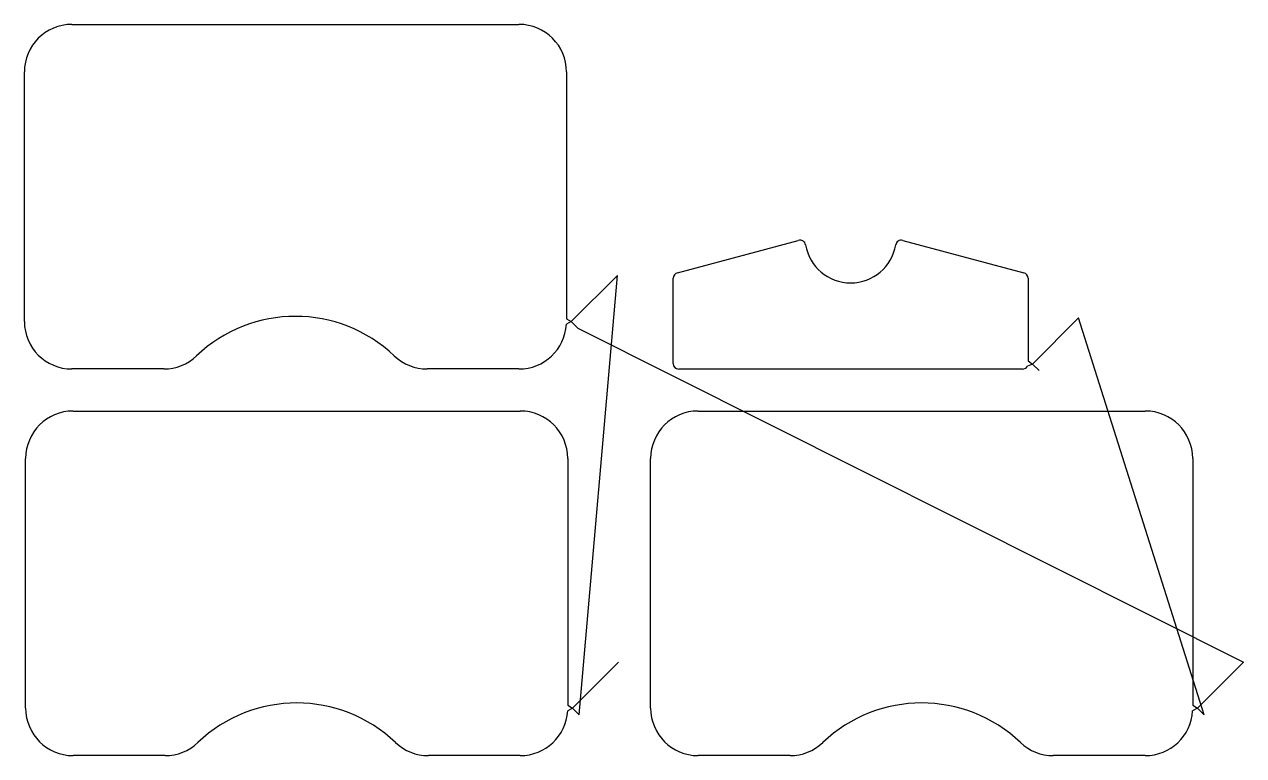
# Model space of a CAD drawing. Header units: metres. Extents: x 9 to 663, y 7 to 399.
import ezdxf

# ---------------------------------------------------------------- set-up
doc = ezdxf.new("R2010")
doc.units = ezdxf.units.M

msp = doc.modelspace()

# ---------------------------------------------------------------- linework, layer by layer
at = {"layer": 'TOOL_0'}
for p, q in [((34.138, 399.383), (274.138, 399.383)), ((8.638, 239.883), (8.638, 373.883)), ((299.638, 373.883), (299.638, 241.383)), ((359.148, 265.97), (424.071, 283.368)), ((480.108, 283.413), (545.204, 265.971)), ((326.965, 264.594), (302.216, 239.845)), ((306.432, 28.744), (326.965, 264.594)), ((356.928, 217.322), (356.928, 263.073)), ((547.428, 263.073), (547.428, 218.846)), ((302.216, 239.845), (299.594, 238.383)), ((299.638, 241.383), (302.216, 239.845)), ((302.216, 239.845), (305.752, 236.309)), ((305.752, 236.309), (663.12, 57.028)), ((574.569, 241.782), (549.82, 217.033)), ((641.907, 28.743), (574.569, 241.782)), ((549.82, 217.033), (547.053, 215.87)), ((547.428, 218.846), (549.82, 217.033)), ((549.82, 217.033), (553.356, 213.497)), ((83.475, 214.383), (34.138, 214.383)), ((274.138, 214.383), (224.801, 214.383)), ((544.428, 214.322), (359.928, 214.322)), ((34.818, 191.818), (274.818, 191.818)), ((370.293, 191.817), (610.293, 191.817)), ((9.318, 32.318), (9.318, 166.318)), ((300.318, 166.318), (300.318, 33.818)), ((344.793, 32.317), (344.793, 166.317)), ((635.793, 166.317), (635.793, 33.817)), ((327.645, 57.029), (302.896, 32.28)), ((663.12, 57.028), (638.371, 32.279)), ((300.318, 33.818), (302.896, 32.28)), ((635.793, 33.817), (638.371, 32.279)), ((302.896, 32.28), (300.274, 30.818)), ((302.896, 32.28), (306.432, 28.744)), ((638.371, 32.279), (635.749, 30.817)), ((638.371, 32.279), (641.907, 28.743)), ((84.155, 6.818), (34.818, 6.818)), ((274.818, 6.818), (225.481, 6.818)), ((419.63, 6.817), (370.293, 6.817)), ((610.293, 6.817), (560.956, 6.817))]:
    msp.add_line(p, q, dxfattribs=at)
for centre, radius, start, end in [((34.138, 373.883), 25.5, 90, 180), ((274.138, 373.883), 25.5, 0, 90), ((425.017, 280.513), 3.008, 9.78176, 108.332538), ((479.332, 280.515), 3, 75.009533, 170.270808), ((452.178, 285.172), 24.55, 189.727447, 350.267952), ((359.928, 263.073), 3, 105.069197, 180), ((544.428, 263.073), 3, 0, 75.009533), ((154.138, 165.633), 77, 46.418144, 133.581856), ((34.138, 239.883), 25.5, 180, 270), ((274.138, 239.883), 25.5, 270, 356.627734), ((83.476, 239.883), 25.5, 269.997753, 313.581047), ((224.801, 239.883), 25.5, 226.417325, 270), ((359.928, 217.322), 3, 180, 270), ((544.428, 217.322), 3, 270, 331.051138), ((34.818, 166.318), 25.5, 90, 180), ((274.818, 166.318), 25.5, 0, 90), ((370.293, 166.317), 25.5, 90, 180), ((610.293, 166.317), 25.5, 0, 90), ((154.818, -41.932), 77, 46.418144, 133.581856), ((490.293, -41.933), 77, 46.418144, 133.581856), ((34.818, 32.318), 25.5, 180, 270), ((274.818, 32.318), 25.5, 270, 356.627734), ((370.293, 32.317), 25.5, 180, 270), ((610.293, 32.317), 25.5, 270, 356.627734), ((84.156, 32.318), 25.5, 269.997753, 313.581047), ((225.481, 32.318), 25.5, 226.417325, 270), ((419.631, 32.317), 25.5, 269.997753, 313.581047), ((560.956, 32.317), 25.5, 226.417325, 270)]:
    msp.add_arc(centre, radius, start, end, dxfattribs=at)

doc.saveas('drawing.dxf')
